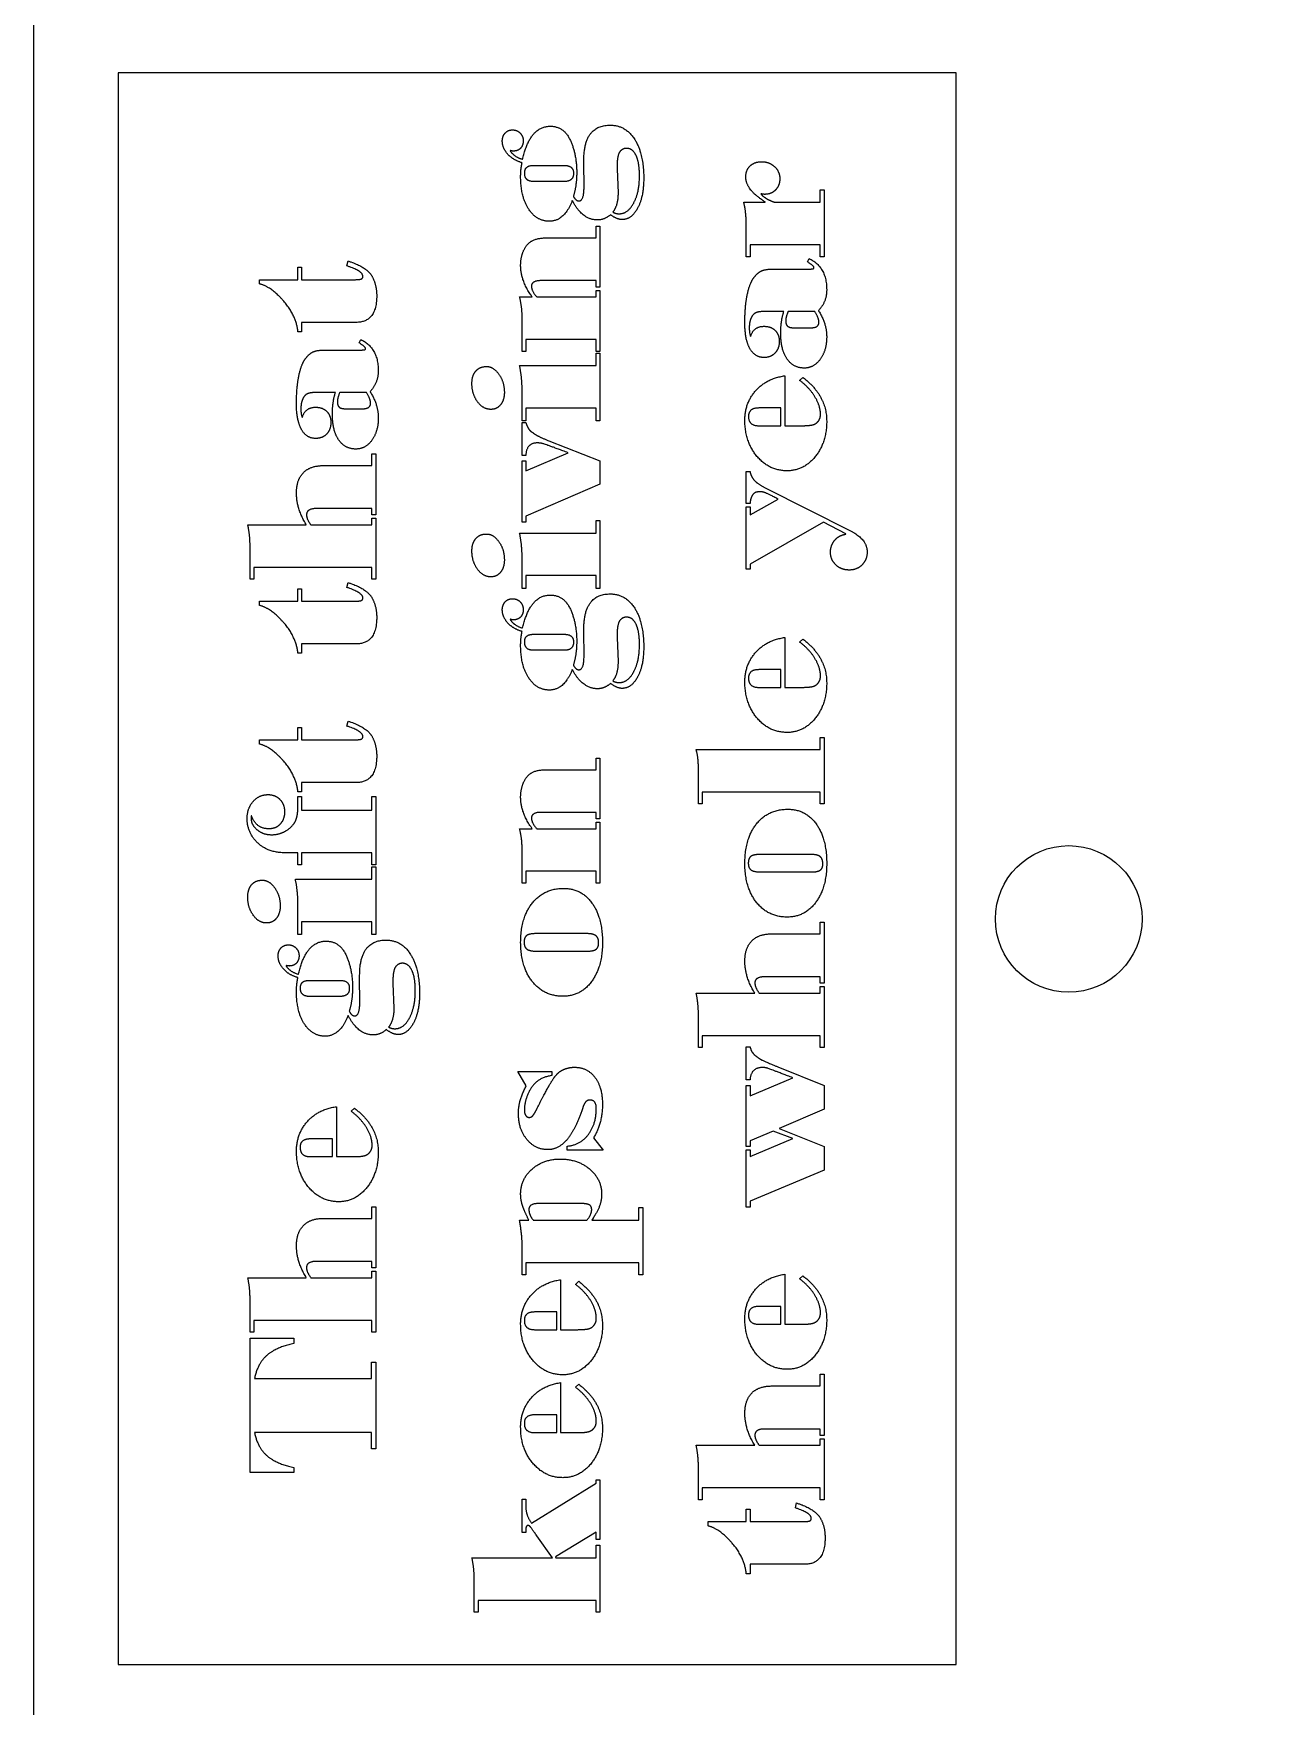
# Model space of a CAD drawing. Header units: millimetres. Extents: x 10 to 778, y 22 to 238.
# Drawn here: x 374.98 to 404.75, y 111 to 150.94 of the extents above; entities that cross this region are included whole.
import ezdxf

# ---------------------------------------------------------------- set-up
doc = ezdxf.new("R2010")
doc.units = ezdxf.units.MM
doc.layers.get('0').update_dxf_attribs({"linetype": 'CONTINUOUS'})

msp = doc.modelspace()

# ---------------------------------------------------------------- linework, layer by layer
for p, q in [((386.366, 148.145), (386.357, 148.136)), ((387.652, 147.779), (386.905, 147.779)), ((388.115, 147.691), (388.115, 147.911)), ((386.905, 147.412), (387.652, 147.412)), ((388.12, 147.425), (388.115, 147.691)), ((388.12, 147.255), (388.12, 147.425)), ((388.907, 147.709), (388.932, 147.128)), ((392.352, 147.111), (392.343, 147.102)), ((393.76, 146.909), (393.76, 147.207)), ((393.76, 147.207), (393.851, 147.207)), ((393.851, 147.207), (393.851, 145.607)), ((391.932, 146.909), (392.44, 146.909)), ((392.44, 146.909), (392.44, 146.918)), ((392.688, 146.909), (393.76, 146.909)), ((388.408, 146.056), (388.408, 146.336)), ((388.408, 146.336), (388.5, 146.336)), ((388.5, 146.336), (388.5, 144.881)), ((391.992, 145.607), (391.992, 146.355)), ((387.202, 146.056), (388.408, 146.056)), ((393.76, 145.892), (392.082, 145.892)), ((392.082, 145.892), (392.082, 145.607)), ((393.76, 145.607), (393.76, 145.892)), ((382.462, 145.388), (382.489, 145.507)), ((392.082, 145.607), (391.992, 145.607)), ((393.453, 145.484), (393.493, 145.565)), ((393.851, 145.607), (393.76, 145.607)), ((380.377, 144.959), (380.377, 145.059)), ((380.377, 145.059), (381.29, 145.059)), ((381.29, 145.059), (381.29, 145.357)), ((381.29, 145.357), (381.379, 145.357)), ((381.379, 145.357), (381.379, 145.059)), ((381.379, 145.059), (382.598, 145.059)), ((388.408, 145.038), (387.097, 145.038)), ((388.408, 144.881), (388.408, 145.038)), ((392.65, 145.314), (393.493, 145.314)), ((386.581, 144.649), (386.883, 144.649)), ((386.992, 144.649), (388.408, 144.649)), ((388.5, 144.881), (388.408, 144.881)), ((388.408, 144.649), (388.408, 144.805)), ((388.408, 144.805), (388.5, 144.805)), ((388.5, 144.805), (388.5, 143.347)), ((386.641, 143.347), (386.641, 144.199)), ((392.889, 144.301), (392.444, 144.301)), ((393.632, 144.301), (392.99, 144.301)), ((381.379, 143.818), (381.29, 143.818)), ((382.681, 144.041), (381.379, 144.041)), ((381.379, 144.041), (381.379, 143.818)), ((393.126, 143.912), (393.54, 143.912)), ((381.947, 143.381), (382.791, 143.381)), ((382.751, 143.551), (382.791, 143.632)), ((388.408, 143.631), (386.73, 143.631)), ((386.73, 143.631), (386.73, 143.347)), ((388.408, 143.347), (388.408, 143.631)), ((386.581, 143.009), (388.408, 143.009)), ((386.73, 143.347), (386.641, 143.347)), ((388.5, 143.347), (388.408, 143.347)), ((388.408, 143.009), (388.408, 143.306)), ((388.408, 143.306), (388.5, 143.306)), ((388.5, 143.306), (388.5, 141.689)), ((392.912, 142.766), (392.912, 141.574)), ((393.265, 142.657), (393.343, 142.728)), ((382.187, 142.368), (381.742, 142.368)), ((382.93, 142.368), (382.287, 142.368)), ((386.641, 141.689), (386.641, 142.445)), ((382.424, 141.979), (382.838, 141.979)), ((388.408, 141.993), (386.73, 141.993)), ((386.73, 141.993), (386.73, 141.689)), ((388.408, 141.689), (388.408, 141.993)), ((392.82, 141.997), (392.29, 141.997)), ((392.82, 141.574), (392.82, 141.997)), ((386.73, 141.689), (386.641, 141.689)), ((386.641, 140.866), (386.641, 141.653)), ((386.641, 141.653), (386.73, 141.653)), ((388.5, 141.689), (388.408, 141.689)), ((392.29, 141.574), (392.82, 141.574)), ((392.912, 141.574), (393.31, 141.574)), ((387.276, 141.215), (388.5, 140.736)), ((381.907, 140.623), (383.057, 140.623)), ((383.057, 140.623), (383.057, 140.903)), ((383.057, 140.903), (383.149, 140.903)), ((383.149, 140.903), (383.149, 139.444)), ((386.73, 140.866), (386.641, 140.866)), ((386.641, 139.275), (386.641, 140.736)), ((386.641, 140.736), (386.73, 140.736)), ((386.73, 140.494), (387.739, 140.928)), ((386.73, 140.736), (386.73, 140.494)), ((388.5, 140.736), (388.5, 140.179)), ((391.992, 139.715), (391.992, 140.484)), ((391.992, 140.484), (392.082, 140.484)), ((388.5, 140.179), (386.73, 139.418)), ((392.082, 139.444), (392.751, 139.824)), ((392.462, 140.086), (394.464, 139.073)), ((383.057, 139.596), (381.733, 139.596)), ((383.057, 139.444), (383.057, 139.596)), ((383.149, 139.444), (383.057, 139.444)), ((386.73, 139.418), (386.73, 139.275)), ((392.082, 139.715), (391.992, 139.715)), ((391.992, 138.147), (391.992, 139.636)), ((391.992, 139.636), (392.082, 139.636)), ((392.082, 139.636), (392.082, 139.444)), ((380.093, 139.207), (381.491, 139.207)), ((381.601, 139.207), (383.057, 139.207)), ((383.057, 139.207), (383.057, 139.364)), ((383.057, 139.364), (383.149, 139.364)), ((383.149, 139.364), (383.149, 137.909)), ((386.581, 139.011), (388.408, 139.011)), ((386.73, 139.275), (386.641, 139.275)), ((388.408, 139.011), (388.408, 139.309)), ((388.408, 139.309), (388.5, 139.309)), ((388.5, 139.309), (388.5, 137.691)), ((393.833, 139.27), (392.082, 138.267)), ((394.368, 138.994), (393.833, 139.27)), ((394.368, 138.985), (394.368, 138.994)), ((380.149, 137.909), (380.149, 138.661)), ((383.057, 138.189), (380.24, 138.189)), ((380.24, 138.189), (380.24, 137.909)), ((383.057, 137.909), (383.057, 138.189)), ((386.641, 137.691), (386.641, 138.447)), ((392.082, 138.267), (392.082, 138.147)), ((380.24, 137.909), (380.149, 137.909)), ((382.462, 137.713), (382.489, 137.831)), ((383.149, 137.909), (383.057, 137.909)), ((388.408, 137.996), (386.73, 137.996)), ((386.73, 137.996), (386.73, 137.691)), ((388.408, 137.691), (388.408, 137.996)), ((392.082, 138.147), (391.992, 138.147)), ((381.29, 137.384), (381.29, 137.681)), ((381.29, 137.681), (381.379, 137.681)), ((381.379, 137.681), (381.379, 137.384)), ((386.73, 137.691), (386.641, 137.691)), ((388.5, 137.691), (388.408, 137.691)), ((380.377, 137.283), (380.377, 137.384)), ((380.377, 137.384), (381.29, 137.384)), ((381.379, 137.384), (382.598, 137.384)), ((386.366, 136.955), (386.357, 136.946)), ((387.652, 136.588), (386.905, 136.588)), ((388.115, 136.501), (388.115, 136.72)), ((382.681, 136.366), (381.379, 136.366)), ((381.379, 136.366), (381.379, 136.142)), ((386.905, 136.221), (387.652, 136.221)), ((388.12, 136.235), (388.115, 136.501)), ((388.12, 136.065), (388.12, 136.235)), ((388.907, 136.519), (388.932, 135.937)), ((392.912, 136.52), (392.912, 135.328)), ((393.265, 136.411), (393.343, 136.482)), ((381.379, 136.142), (381.29, 136.142)), ((392.82, 135.751), (392.29, 135.751)), ((392.82, 135.328), (392.82, 135.751)), ((392.29, 135.328), (392.82, 135.328)), ((392.912, 135.328), (393.31, 135.328)), ((381.29, 134.075), (381.29, 134.372)), ((381.29, 134.372), (381.379, 134.372)), ((381.379, 134.372), (381.379, 134.075)), ((382.462, 134.404), (382.489, 134.522)), ((380.377, 133.974), (380.377, 134.075)), ((380.377, 134.075), (381.29, 134.075)), ((381.379, 134.075), (382.598, 134.075)), ((390.795, 133.845), (393.76, 133.845)), ((393.76, 133.845), (393.76, 134.133)), ((393.76, 134.133), (393.851, 134.133)), ((393.851, 134.133), (393.851, 132.547)), ((388.408, 133.362), (388.408, 133.642)), ((388.408, 133.642), (388.5, 133.642)), ((388.5, 133.642), (388.5, 132.188)), ((382.681, 133.057), (381.379, 133.057)), ((381.379, 133.057), (381.379, 132.833)), ((387.202, 133.362), (388.408, 133.362)), ((390.851, 132.547), (390.851, 133.386)), ((381.379, 132.833), (381.29, 132.833)), ((381.29, 132.466), (381.29, 132.721)), ((381.29, 132.721), (381.379, 132.721)), ((381.379, 132.721), (381.379, 132.397)), ((383.057, 132.397), (383.057, 132.721)), ((383.057, 132.721), (383.149, 132.721)), ((383.149, 132.721), (383.149, 131.091)), ((393.76, 132.827), (390.943, 132.827)), ((390.943, 132.827), (390.943, 132.547)), ((393.76, 132.547), (393.76, 132.827)), ((380.176, 132.261), (380.171, 132.209)), ((380.185, 132.261), (380.176, 132.261)), ((381.379, 132.397), (383.057, 132.397)), ((388.408, 132.345), (387.097, 132.345)), ((388.408, 132.188), (388.408, 132.345)), ((390.943, 132.547), (390.851, 132.547)), ((393.851, 132.547), (393.76, 132.547)), ((386.581, 131.955), (386.883, 131.955)), ((386.992, 131.955), (388.408, 131.955)), ((388.5, 132.188), (388.408, 132.188)), ((388.408, 131.955), (388.408, 132.112)), ((388.408, 132.112), (388.5, 132.112)), ((388.5, 132.112), (388.5, 130.653)), ((386.641, 130.653), (386.641, 131.506)), ((381.29, 131.379), (380.999, 131.379)), ((381.29, 131.091), (381.29, 131.379)), ((381.379, 131.091), (381.29, 131.091)), ((383.057, 131.379), (381.379, 131.379)), ((381.379, 131.379), (381.379, 131.091)), ((383.057, 131.091), (383.057, 131.379)), ((383.149, 131.091), (383.057, 131.091)), ((383.057, 130.748), (383.057, 131.046)), ((383.057, 131.046), (383.149, 131.046)), ((383.149, 131.046), (383.149, 129.428)), ((393.536, 131.339), (392.326, 131.339)), ((381.229, 130.748), (383.057, 130.748)), ((386.73, 130.653), (386.641, 130.653)), ((388.408, 130.937), (386.73, 130.937)), ((386.73, 130.937), (386.73, 130.653)), ((388.408, 130.653), (388.408, 130.937)), ((388.5, 130.653), (388.408, 130.653)), ((392.343, 130.921), (393.536, 130.921)), ((381.29, 129.428), (381.29, 130.185)), ((381.379, 129.428), (381.29, 129.428)), ((383.057, 129.733), (381.379, 129.733)), ((381.379, 129.733), (381.379, 129.428)), ((383.057, 129.428), (383.057, 129.733)), ((383.149, 129.428), (383.057, 129.428)), ((388.185, 129.45), (386.974, 129.45)), ((392.61, 129.446), (393.76, 129.446)), ((393.76, 129.446), (393.76, 129.726)), ((393.76, 129.726), (393.851, 129.726)), ((393.851, 129.726), (393.851, 128.267)), ((386.992, 129.031), (388.185, 129.031)), ((381.015, 128.692), (381.006, 128.683)), ((382.301, 128.326), (381.554, 128.326)), ((382.764, 128.238), (382.764, 128.457)), ((382.768, 127.972), (382.764, 128.238)), ((383.556, 128.256), (383.581, 127.674)), ((393.76, 128.419), (392.435, 128.419)), ((393.76, 128.267), (393.76, 128.419)), ((393.851, 128.267), (393.76, 128.267)), ((381.554, 127.959), (382.301, 127.959)), ((382.768, 127.802), (382.768, 127.972)), ((390.795, 128.03), (392.194, 128.03)), ((392.303, 128.03), (393.76, 128.03)), ((393.76, 128.03), (393.76, 128.187)), ((393.76, 128.187), (393.851, 128.187)), ((393.851, 128.187), (393.851, 126.733)), ((390.851, 126.733), (390.851, 127.484)), ((393.76, 127.012), (390.943, 127.012)), ((390.943, 127.012), (390.943, 126.733)), ((393.76, 126.733), (393.76, 127.012)), ((390.943, 126.733), (390.851, 126.733)), ((391.992, 125.961), (391.992, 126.744)), ((391.992, 126.744), (392.082, 126.744)), ((393.851, 126.733), (393.76, 126.733)), ((392.748, 126.27), (393.851, 125.822)), ((386.742, 125.814), (386.538, 126.159)), ((386.538, 126.159), (387.355, 126.159)), ((387.355, 126.159), (387.355, 126.063)), ((392.082, 125.961), (391.992, 125.961)), ((391.992, 124.37), (391.992, 125.822)), ((391.992, 125.822), (392.082, 125.822)), ((392.082, 125.576), (393.1, 126.01)), ((392.082, 125.822), (392.082, 125.576)), ((393.851, 125.822), (393.851, 125.256)), ((382.209, 125.319), (382.209, 124.126)), ((382.563, 125.209), (382.641, 125.281)), ((393.851, 125.256), (392.78, 124.802)), ((392.636, 124.733), (392.082, 124.504)), ((393.1, 124.563), (392.636, 124.733)), ((392.78, 124.802), (393.851, 124.37)), ((382.117, 124.549), (381.587, 124.549)), ((382.117, 124.126), (382.117, 124.549)), ((387.717, 124.28), (387.717, 124.376)), ((388.574, 124.28), (387.717, 124.28)), ((388.343, 124.573), (388.574, 124.28)), ((392.082, 124.37), (391.992, 124.37)), ((391.992, 122.923), (391.992, 124.287)), ((391.992, 124.287), (392.082, 124.287)), ((392.082, 124.133), (393.1, 124.563)), ((392.082, 124.504), (392.082, 124.37)), ((392.082, 124.287), (392.082, 124.133)), ((393.851, 124.37), (393.851, 123.806)), ((381.587, 124.126), (382.117, 124.126)), ((382.209, 124.126), (382.607, 124.126)), ((393.851, 123.806), (392.082, 123.062)), ((392.082, 123.062), (392.082, 122.923)), ((381.907, 122.652), (383.057, 122.652)), ((383.057, 122.652), (383.057, 122.932)), ((383.057, 122.932), (383.149, 122.932)), ((383.149, 122.932), (383.149, 121.473)), ((386.581, 122.609), (386.804, 122.609)), ((386.909, 122.609), (388.189, 122.609)), ((388.046, 123.007), (387.039, 123.007)), ((388.334, 122.658), (388.303, 122.609)), ((388.303, 122.609), (389.431, 122.609)), ((389.431, 122.609), (389.431, 122.911)), ((389.431, 122.911), (389.522, 122.911)), ((389.522, 122.911), (389.522, 121.306)), ((392.082, 122.923), (391.992, 122.923)), ((386.641, 121.306), (386.641, 122.045)), ((383.057, 121.625), (381.733, 121.625)), ((383.057, 121.473), (383.057, 121.625)), ((383.149, 121.473), (383.057, 121.473)), ((389.431, 121.591), (386.73, 121.591)), ((386.73, 121.591), (386.73, 121.306)), ((389.431, 121.306), (389.431, 121.591)), ((380.093, 121.236), (381.491, 121.236)), ((381.601, 121.236), (383.057, 121.236)), ((383.057, 121.236), (383.057, 121.393)), ((383.057, 121.393), (383.149, 121.393)), ((383.149, 121.393), (383.149, 119.938)), ((386.73, 121.306), (386.641, 121.306)), ((387.56, 121.188), (387.56, 119.996)), ((387.914, 121.078), (387.992, 121.15)), ((389.522, 121.306), (389.431, 121.306)), ((392.912, 121.319), (392.912, 120.126)), ((393.265, 121.209), (393.343, 121.281)), ((380.149, 119.938), (380.149, 120.69)), ((383.057, 120.218), (380.24, 120.218)), ((380.24, 120.218), (380.24, 119.938)), ((383.057, 119.938), (383.057, 120.218)), ((387.469, 120.418), (386.938, 120.418)), ((387.469, 119.996), (387.469, 120.418)), ((392.82, 120.549), (392.29, 120.549)), ((392.82, 120.126), (392.82, 120.549)), ((380.24, 119.938), (380.149, 119.938)), ((383.149, 119.938), (383.057, 119.938)), ((386.938, 119.996), (387.469, 119.996)), ((387.56, 119.996), (387.959, 119.996)), ((392.29, 120.126), (392.82, 120.126)), ((392.912, 120.126), (393.31, 120.126)), ((380.149, 116.585), (380.149, 119.791)), ((380.149, 119.791), (381.194, 119.791)), ((381.194, 119.791), (381.194, 119.668)), ((383.044, 118.829), (383.044, 119.218)), ((383.044, 119.218), (383.149, 119.218)), ((383.149, 119.218), (383.149, 117.153)), ((380.254, 118.829), (383.044, 118.829)), ((387.56, 118.732), (387.56, 117.539)), ((387.914, 118.622), (387.992, 118.694)), ((392.61, 118.652), (393.76, 118.652)), ((393.76, 118.652), (393.76, 118.932)), ((393.76, 118.932), (393.851, 118.932)), ((393.851, 118.932), (393.851, 117.473)), ((387.469, 117.962), (386.938, 117.962)), ((387.469, 117.539), (387.469, 117.962)), ((383.044, 117.543), (380.254, 117.543)), ((383.044, 117.153), (383.044, 117.543)), ((386.938, 117.539), (387.469, 117.539)), ((387.56, 117.539), (387.959, 117.539)), ((393.76, 117.625), (392.435, 117.625)), ((393.76, 117.473), (393.76, 117.625)), ((393.851, 117.473), (393.76, 117.473)), ((383.149, 117.153), (383.044, 117.153)), ((390.795, 117.236), (392.194, 117.236)), ((392.303, 117.236), (393.76, 117.236)), ((393.76, 117.236), (393.76, 117.393)), ((393.76, 117.393), (393.851, 117.393)), ((393.851, 117.393), (393.851, 115.938)), ((381.194, 116.704), (381.194, 116.585)), ((390.851, 115.938), (390.851, 116.69)), ((381.194, 116.585), (380.149, 116.585)), ((386.865, 115.378), (388.408, 116.331)), ((388.408, 116.331), (388.408, 116.412)), ((388.408, 116.412), (388.5, 116.412)), ((388.5, 116.412), (388.5, 114.989)), ((393.76, 116.218), (390.943, 116.218)), ((390.943, 116.218), (390.943, 115.938)), ((393.76, 115.938), (393.76, 116.218)), ((386.641, 115.152), (386.641, 115.951)), ((386.641, 115.951), (386.73, 115.951)), ((386.73, 115.951), (386.73, 115.772)), ((390.943, 115.938), (390.851, 115.938)), ((393.164, 115.742), (393.191, 115.86)), ((393.851, 115.938), (393.76, 115.938)), ((391.992, 115.413), (391.992, 115.71)), ((391.992, 115.71), (392.082, 115.71)), ((392.082, 115.71), (392.082, 115.413)), ((386.73, 115.152), (386.641, 115.152)), ((386.73, 115.208), (386.73, 115.152)), ((387.368, 114.548), (386.994, 115.076)), ((388.408, 115.161), (387.437, 114.57)), ((388.408, 114.989), (388.408, 115.161)), ((391.079, 115.312), (391.079, 115.413)), ((391.079, 115.413), (391.992, 115.413)), ((392.082, 115.413), (393.301, 115.413)), ((388.5, 114.989), (388.408, 114.989)), ((388.408, 114.548), (388.408, 114.85)), ((388.408, 114.85), (388.5, 114.85)), ((388.5, 114.85), (388.5, 113.251)), ((385.444, 114.548), (387.368, 114.548)), ((387.437, 114.57), (387.446, 114.548)), ((387.446, 114.548), (388.408, 114.548)), ((393.384, 114.395), (392.082, 114.395)), ((392.082, 114.395), (392.082, 114.171)), ((385.5, 113.251), (385.5, 114.036)), ((392.082, 114.171), (391.992, 114.171)), ((388.408, 113.53), (385.592, 113.53)), ((385.592, 113.53), (385.592, 113.251)), ((388.408, 113.251), (388.408, 113.53)), ((385.592, 113.251), (385.5, 113.251)), ((388.5, 113.251), (388.408, 113.251))]:
    msp.add_line(p, q)
msp.add_lwpolyline([(494.316, 27.8), (494.316, 231.8), (494.316, 237.8), (494.316, 237.818), (494.288, 237.871), (494.231, 237.9), (494.217, 237.9), (491.215, 237.9), (378.079, 237.9), (375.077, 237.9), (375.059, 237.9), (375.01, 237.871), (374.978, 237.818), (374.978, 237.8), (374.978, 231.8), (374.978, 27.8)])
msp.add_lwpolyline([(397, 112), (397, 150), (377, 150), (377, 112)], close=True)
msp.add_circle((399.691, 129.8), 1.75)
for points in [[(386.237, 148.56), (386.305, 148.635), (386.415, 148.635)], [(386.415, 148.635), (386.522, 148.635), (386.595, 148.56)], [(386.654, 147.933), (386.831, 148.723), (387.314, 148.723)], [(387.314, 148.723), (387.641, 148.723), (387.793, 148.385)], [(388.115, 147.911), (388.115, 148.749), (388.744, 148.749)], [(388.744, 148.749), (389.113, 148.749), (389.329, 148.408)], [(386.169, 148.369), (386.169, 148.485), (386.237, 148.56)], [(386.296, 148.06), (386.169, 148.206), (386.169, 148.369)], [(386.604, 148.197), (386.54, 148.13), (386.437, 148.13)], [(386.595, 148.56), (386.668, 148.485), (386.668, 148.374)], [(386.668, 148.374), (386.668, 148.264), (386.604, 148.197)], [(387.793, 148.385), (387.945, 148.047), (387.945, 147.622)], [(389.138, 148.195), (389.039, 148.195), (388.973, 148.113)], [(389.362, 148.025), (389.281, 148.195), (389.138, 148.195)], [(389.329, 148.408), (389.545, 148.067), (389.545, 147.481)], [(386.641, 147.852), (386.424, 147.915), (386.296, 148.06)], [(386.357, 148.136), (386.451, 147.991), (386.654, 147.933)], [(386.437, 148.13), (386.388, 148.13), (386.366, 148.145)], [(386.607, 147.521), (386.607, 147.696), (386.641, 147.852)], [(386.905, 147.779), (386.695, 147.779), (386.695, 147.609)], [(387.876, 147.6), (387.876, 147.779), (387.652, 147.779)], [(388.973, 148.113), (388.907, 148.031), (388.907, 147.709)], [(389.444, 147.548), (389.444, 147.855), (389.362, 148.025)], [(391.981, 147.509), (391.981, 147.677), (392.084, 147.776)], [(392.084, 147.776), (392.187, 147.876), (392.361, 147.876)], [(392.361, 147.876), (392.545, 147.876), (392.669, 147.758)], [(386.799, 146.744), (386.607, 147.034), (386.607, 147.521)], [(386.695, 147.609), (386.695, 147.412), (386.905, 147.412)], [(387.652, 147.412), (387.876, 147.412), (387.876, 147.6)], [(387.945, 147.622), (387.945, 147.311), (387.867, 147.049)], [(389.305, 146.889), (389.444, 147.145), (389.444, 147.548)], [(389.545, 147.481), (389.545, 147.04), (389.399, 146.767)], [(392.44, 146.918), (391.981, 147.207), (391.981, 147.509)], [(392.669, 147.758), (392.793, 147.641), (392.793, 147.469)], [(392.793, 147.469), (392.793, 147.308), (392.691, 147.202)], [(387.867, 147.049), (387.923, 146.94), (387.997, 146.94)], [(387.997, 146.94), (388.12, 146.94), (388.12, 147.255)], [(388.932, 147.128), (388.932, 146.826), (388.806, 146.673)], [(392.343, 147.102), (392.419, 147.021), (392.531, 146.965)], [(392.435, 147.097), (392.381, 147.097), (392.352, 147.111)], [(392.691, 147.202), (392.589, 147.097), (392.435, 147.097)], [(387.29, 146.454), (386.99, 146.454), (386.799, 146.744)], [(387.84, 146.949), (387.648, 146.454), (387.29, 146.454)], [(388.44, 146.485), (388.079, 146.485), (387.84, 146.949)], [(388.753, 146.611), (388.607, 146.485), (388.44, 146.485)], [(389.028, 146.494), (388.909, 146.494), (388.753, 146.611)], [(388.806, 146.673), (388.874, 146.633), (388.959, 146.633)], [(388.959, 146.633), (389.167, 146.633), (389.305, 146.889)], [(389.399, 146.767), (389.254, 146.494), (389.028, 146.494)], [(391.992, 146.355), (391.992, 146.69), (391.932, 146.909)], [(392.531, 146.965), (392.643, 146.909), (392.688, 146.909)], [(386.607, 145.405), (386.607, 145.669), (386.739, 145.862)], [(386.739, 145.862), (386.871, 146.056), (387.202, 146.056)], [(382.842, 145.138), (382.842, 145.261), (382.462, 145.388)], [(382.489, 145.507), (382.918, 145.366), (383.045, 145.163)], [(386.883, 144.649), (386.607, 145.025), (386.607, 145.405)], [(393.607, 145.35), (393.607, 145.393), (393.453, 145.484)], [(393.493, 145.565), (393.912, 145.361), (393.912, 144.82)], [(382.598, 145.059), (382.757, 145.059), (382.8, 145.076)], [(382.8, 145.076), (382.842, 145.093), (382.842, 145.138)], [(383.045, 145.163), (383.171, 144.961), (383.171, 144.674)], [(387.097, 145.038), (386.865, 145.038), (386.865, 144.902)], [(392.017, 144.704), (392.075, 144.97), (392.163, 145.095)], [(392.163, 145.095), (392.252, 145.22), (392.349, 145.267)], [(392.349, 145.267), (392.446, 145.314), (392.65, 145.314)], [(393.493, 145.314), (393.563, 145.314), (393.585, 145.32)], [(393.585, 145.32), (393.607, 145.326), (393.607, 145.35)], [(380.952, 144.548), (380.652, 144.892), (380.377, 144.959)], [(383.171, 144.674), (383.171, 144.041), (382.681, 144.041)], [(386.641, 144.199), (386.641, 144.409), (386.581, 144.649)], [(386.865, 144.902), (386.865, 144.792), (386.992, 144.649)], [(391.959, 144.021), (391.959, 144.437), (392.017, 144.704)], [(393.912, 144.82), (393.912, 144.525), (393.715, 144.323)], [(381.29, 143.818), (381.252, 144.205), (380.952, 144.548)], [(392.197, 144.256), (392.131, 144.211), (392.097, 144.12)], [(392.444, 144.301), (392.263, 144.301), (392.197, 144.256)], [(392.815, 143.78), (392.815, 144.077), (392.889, 144.301)], [(392.99, 144.301), (392.934, 144.158), (392.934, 144.077)], [(393.728, 144.048), (393.728, 144.129), (393.632, 144.301)], [(393.715, 144.323), (393.912, 144.01), (393.912, 143.697)], [(392.078, 143.416), (391.959, 143.63), (391.959, 144.021)], [(392.097, 144.12), (392.064, 144.028), (392.064, 143.916)], [(392.064, 143.916), (392.064, 143.775), (392.097, 143.706)], [(392.097, 143.706), (392.169, 143.947), (392.417, 143.947)], [(392.417, 143.947), (392.583, 143.947), (392.681, 143.849)], [(392.681, 143.849), (392.78, 143.751), (392.78, 143.587)], [(392.964, 143.171), (392.815, 143.393), (392.815, 143.78)], [(392.934, 144.077), (392.934, 143.988), (392.979, 143.95)], [(392.979, 143.95), (393.023, 143.912), (393.126, 143.912)], [(393.54, 143.912), (393.728, 143.912), (393.728, 144.048)], [(381.647, 143.334), (381.744, 143.381), (381.947, 143.381)], [(382.905, 143.417), (382.905, 143.46), (382.751, 143.551)], [(382.791, 143.632), (383.209, 143.428), (383.209, 142.887)], [(382.791, 143.381), (382.86, 143.381), (382.883, 143.387)], [(382.883, 143.387), (382.905, 143.393), (382.905, 143.417)], [(392.417, 143.202), (392.198, 143.202), (392.078, 143.416)], [(392.78, 143.587), (392.78, 143.415), (392.679, 143.309)], [(393.912, 143.697), (393.912, 143.372), (393.758, 143.161)], [(381.314, 142.771), (381.372, 143.037), (381.461, 143.162)], [(381.461, 143.162), (381.549, 143.287), (381.647, 143.334)], [(385.537, 142.879), (385.63, 142.987), (385.793, 142.987)], [(385.793, 142.987), (385.959, 142.987), (386.088, 142.802)], [(386.641, 142.445), (386.641, 142.732), (386.581, 143.009)], [(392.679, 143.309), (392.578, 143.202), (392.417, 143.202)], [(393.375, 142.95), (393.113, 142.95), (392.964, 143.171)], [(393.758, 143.161), (393.605, 142.95), (393.375, 142.95)], [(381.256, 142.088), (381.256, 142.504), (381.314, 142.771)], [(383.209, 142.887), (383.209, 142.592), (383.012, 142.39)], [(385.444, 142.584), (385.444, 142.772), (385.537, 142.879)], [(385.577, 142.147), (385.444, 142.329), (385.444, 142.584)], [(386.088, 142.802), (386.218, 142.617), (386.218, 142.371)], [(392.215, 142.407), (392.471, 142.701), (392.912, 142.766)], [(393.63, 142.266), (393.496, 142.487), (393.265, 142.657)], [(393.343, 142.728), (393.912, 142.296), (393.912, 141.683)], [(381.395, 142.187), (381.361, 142.095), (381.361, 141.983)], [(381.494, 142.323), (381.428, 142.279), (381.395, 142.187)], [(381.742, 142.368), (381.56, 142.368), (381.494, 142.323)], [(382.113, 141.847), (382.113, 142.144), (382.187, 142.368)], [(382.287, 142.368), (382.232, 142.225), (382.232, 142.144)], [(383.026, 142.115), (383.026, 142.196), (382.93, 142.368)], [(383.012, 142.39), (383.209, 142.077), (383.209, 141.764)], [(386.218, 142.371), (386.218, 142.188), (386.129, 142.076)], [(391.959, 141.708), (391.959, 142.113), (392.215, 142.407)], [(393.764, 141.845), (393.764, 142.046), (393.63, 142.266)], [(381.376, 141.483), (381.256, 141.697), (381.256, 142.088)], [(381.361, 141.983), (381.361, 141.842), (381.395, 141.773)], [(381.395, 141.773), (381.466, 142.015), (381.715, 142.015)], [(381.715, 142.015), (381.88, 142.015), (381.979, 141.916)], [(381.979, 141.916), (382.077, 141.818), (382.077, 141.654)], [(382.262, 141.238), (382.113, 141.46), (382.113, 141.847)], [(382.232, 142.144), (382.232, 142.055), (382.276, 142.017)], [(382.276, 142.017), (382.321, 141.979), (382.424, 141.979)], [(382.838, 141.979), (383.026, 141.979), (383.026, 142.115)], [(385.894, 141.964), (385.71, 141.964), (385.577, 142.147)], [(386.129, 142.076), (386.039, 141.964), (385.894, 141.964)], [(392.29, 141.997), (392.046, 141.997), (392.046, 141.795)], [(392.046, 141.795), (392.046, 141.574), (392.29, 141.574)], [(393.713, 141.683), (393.764, 141.748), (393.764, 141.845)], [(381.715, 141.27), (381.496, 141.27), (381.376, 141.483)], [(382.077, 141.654), (382.077, 141.482), (381.977, 141.376)], [(383.209, 141.764), (383.209, 141.44), (383.056, 141.228)], [(386.73, 141.653), (386.751, 141.584), (386.772, 141.541)], [(386.772, 141.541), (386.793, 141.499), (386.826, 141.464)], [(386.826, 141.464), (386.858, 141.43), (386.958, 141.366)], [(392.248, 140.843), (391.959, 141.189), (391.959, 141.708)], [(393.31, 141.574), (393.5, 141.574), (393.581, 141.596)], [(393.581, 141.596), (393.661, 141.619), (393.713, 141.683)], [(393.912, 141.683), (393.912, 141.176), (393.64, 140.837)], [(381.977, 141.376), (381.876, 141.27), (381.715, 141.27)], [(382.672, 141.017), (382.411, 141.017), (382.262, 141.238)], [(383.056, 141.228), (382.903, 141.017), (382.672, 141.017)], [(387.006, 141.163), (386.744, 141.163), (386.73, 140.866)], [(386.958, 141.366), (387.057, 141.302), (387.276, 141.215)], [(387.116, 141.152), (387.059, 141.163), (387.006, 141.163)], [(387.739, 140.928), (387.173, 141.141), (387.116, 141.152)], [(381.422, 140.454), (381.587, 140.623), (381.907, 140.623)], [(392.968, 140.498), (392.538, 140.498), (392.248, 140.843)], [(393.64, 140.837), (393.368, 140.498), (392.968, 140.498)], [(381.256, 139.972), (381.256, 140.285), (381.422, 140.454)], [(392.082, 140.484), (392.104, 140.355), (392.185, 140.27)], [(392.185, 140.27), (392.265, 140.185), (392.462, 140.086)], [(381.491, 139.207), (381.256, 139.589), (381.256, 139.972)], [(392.15, 139.931), (392.097, 139.862), (392.082, 139.715)], [(392.321, 139.999), (392.202, 139.999), (392.15, 139.931)], [(392.426, 139.98), (392.364, 139.999), (392.321, 139.999)], [(392.751, 139.824), (392.489, 139.961), (392.426, 139.98)], [(381.733, 139.596), (381.496, 139.596), (381.496, 139.449)], [(381.496, 139.449), (381.496, 139.341), (381.601, 139.207)], [(380.149, 138.661), (380.149, 138.972), (380.093, 139.207)], [(385.537, 138.881), (385.63, 138.989), (385.793, 138.989)], [(385.793, 138.989), (385.959, 138.989), (386.088, 138.804)], [(386.641, 138.447), (386.641, 138.734), (386.581, 139.011)], [(394.101, 138.839), (394.198, 138.956), (394.368, 138.985)], [(394.464, 139.073), (394.878, 138.862), (394.878, 138.565)], [(385.444, 138.586), (385.444, 138.774), (385.537, 138.881)], [(385.577, 138.149), (385.444, 138.331), (385.444, 138.586)], [(386.088, 138.804), (386.218, 138.62), (386.218, 138.374)], [(394.003, 138.556), (394.003, 138.721), (394.101, 138.839)], [(386.218, 138.374), (386.218, 138.19), (386.129, 138.078)], [(394.131, 138.251), (394.003, 138.372), (394.003, 138.556)], [(394.451, 138.129), (394.258, 138.129), (394.131, 138.251)], [(394.757, 138.252), (394.636, 138.129), (394.451, 138.129)], [(394.878, 138.565), (394.878, 138.375), (394.757, 138.252)], [(382.489, 137.831), (382.918, 137.69), (383.045, 137.488)], [(385.894, 137.966), (385.71, 137.966), (385.577, 138.149)], [(386.129, 138.078), (386.039, 137.966), (385.894, 137.966)], [(382.842, 137.462), (382.842, 137.585), (382.462, 137.713)], [(382.598, 137.384), (382.757, 137.384), (382.8, 137.4)], [(382.8, 137.4), (382.842, 137.417), (382.842, 137.462)], [(383.045, 137.488), (383.171, 137.285), (383.171, 136.999)], [(386.237, 137.37), (386.305, 137.445), (386.415, 137.445)], [(386.415, 137.445), (386.522, 137.445), (386.595, 137.37)], [(386.654, 136.743), (386.831, 137.532), (387.314, 137.532)], [(387.314, 137.532), (387.641, 137.532), (387.793, 137.195)], [(388.115, 136.72), (388.115, 137.559), (388.744, 137.559)], [(388.744, 137.559), (389.113, 137.559), (389.329, 137.218)], [(380.952, 136.872), (380.652, 137.216), (380.377, 137.283)], [(383.171, 136.999), (383.171, 136.366), (382.681, 136.366)], [(386.169, 137.179), (386.169, 137.295), (386.237, 137.37)], [(386.296, 136.87), (386.169, 137.016), (386.169, 137.179)], [(386.604, 137.007), (386.54, 136.94), (386.437, 136.94)], [(386.595, 137.37), (386.668, 137.295), (386.668, 137.183)], [(386.668, 137.183), (386.668, 137.074), (386.604, 137.007)], [(387.793, 137.195), (387.945, 136.857), (387.945, 136.432)], [(389.138, 137.004), (389.039, 137.004), (388.973, 136.923)], [(389.362, 136.834), (389.281, 137.004), (389.138, 137.004)], [(389.329, 137.218), (389.545, 136.877), (389.545, 136.291)], [(381.29, 136.142), (381.252, 136.529), (380.952, 136.872)], [(386.641, 136.662), (386.424, 136.725), (386.296, 136.87)], [(386.357, 136.946), (386.451, 136.801), (386.654, 136.743)], [(386.437, 136.94), (386.388, 136.94), (386.366, 136.955)], [(386.607, 136.331), (386.607, 136.506), (386.641, 136.662)], [(386.905, 136.588), (386.695, 136.588), (386.695, 136.418)], [(387.876, 136.409), (387.876, 136.588), (387.652, 136.588)], [(388.973, 136.923), (388.907, 136.841), (388.907, 136.519)], [(389.444, 136.358), (389.444, 136.664), (389.362, 136.834)], [(386.799, 135.554), (386.607, 135.843), (386.607, 136.331)], [(386.695, 136.418), (386.695, 136.221), (386.905, 136.221)], [(387.652, 136.221), (387.876, 136.221), (387.876, 136.409)], [(387.945, 136.432), (387.945, 136.121), (387.867, 135.859)], [(389.305, 135.699), (389.444, 135.955), (389.444, 136.358)], [(389.545, 136.291), (389.545, 135.85), (389.399, 135.577)], [(392.215, 136.161), (392.471, 136.455), (392.912, 136.52)], [(393.63, 136.02), (393.496, 136.24), (393.265, 136.411)], [(393.343, 136.482), (393.912, 136.05), (393.912, 135.437)], [(387.867, 135.859), (387.923, 135.749), (387.997, 135.749)], [(387.997, 135.749), (388.12, 135.749), (388.12, 136.065)], [(388.932, 135.937), (388.932, 135.635), (388.806, 135.483)], [(391.959, 135.462), (391.959, 135.867), (392.215, 136.161)], [(393.764, 135.598), (393.764, 135.8), (393.63, 136.02)], [(387.29, 135.264), (386.99, 135.264), (386.799, 135.554)], [(387.84, 135.758), (387.648, 135.264), (387.29, 135.264)], [(388.44, 135.295), (388.079, 135.295), (387.84, 135.758)], [(388.753, 135.421), (388.607, 135.295), (388.44, 135.295)], [(389.028, 135.304), (388.909, 135.304), (388.753, 135.421)], [(388.806, 135.483), (388.874, 135.443), (388.959, 135.443)], [(388.959, 135.443), (389.167, 135.443), (389.305, 135.699)], [(389.399, 135.577), (389.254, 135.304), (389.028, 135.304)], [(392.248, 134.597), (391.959, 134.943), (391.959, 135.462)], [(392.29, 135.751), (392.046, 135.751), (392.046, 135.549)], [(392.046, 135.549), (392.046, 135.328), (392.29, 135.328)], [(393.581, 135.35), (393.661, 135.372), (393.713, 135.437)], [(393.912, 135.437), (393.912, 134.93), (393.64, 134.591)], [(393.713, 135.437), (393.764, 135.502), (393.764, 135.598)], [(393.31, 135.328), (393.5, 135.328), (393.581, 135.35)], [(392.968, 134.252), (392.538, 134.252), (392.248, 134.597)], [(393.64, 134.591), (393.368, 134.252), (392.968, 134.252)], [(382.842, 134.153), (382.842, 134.276), (382.462, 134.404)], [(382.489, 134.522), (382.918, 134.381), (383.045, 134.179)], [(380.952, 133.564), (380.652, 133.907), (380.377, 133.974)], [(382.598, 134.075), (382.757, 134.075), (382.8, 134.092)], [(382.8, 134.092), (382.842, 134.109), (382.842, 134.153)], [(383.045, 134.179), (383.171, 133.977), (383.171, 133.69)], [(390.851, 133.386), (390.851, 133.668), (390.795, 133.845)], [(381.29, 132.833), (381.252, 133.22), (380.952, 133.564)], [(383.171, 133.69), (383.171, 133.057), (382.681, 133.057)], [(386.607, 132.711), (386.607, 132.975), (386.739, 133.169)], [(386.739, 133.169), (386.871, 133.362), (387.202, 133.362)], [(380.079, 132.196), (380.079, 132.442), (380.221, 132.605)], [(380.221, 132.605), (380.364, 132.768), (380.578, 132.768)], [(380.578, 132.768), (380.751, 132.768), (380.861, 132.653)], [(380.861, 132.653), (380.972, 132.538), (380.972, 132.361)], [(386.883, 131.955), (386.607, 132.331), (386.607, 132.711)], [(380.327, 131.619), (380.079, 131.858), (380.079, 132.196)], [(380.171, 132.209), (380.171, 132.05), (380.314, 131.931)], [(380.601, 131.952), (380.292, 131.952), (380.185, 132.261)], [(380.972, 132.361), (380.972, 132.18), (380.869, 132.066)], [(381.235, 132.145), (381.29, 132.272), (381.29, 132.466)], [(387.097, 132.345), (386.865, 132.345), (386.865, 132.208)], [(386.865, 132.208), (386.865, 132.098), (386.992, 131.955)], [(392.238, 132.072), (392.518, 132.419), (392.985, 132.419)], [(392.985, 132.419), (393.408, 132.419), (393.66, 132.069)], [(380.314, 131.931), (380.458, 131.811), (380.661, 131.811)], [(380.869, 132.066), (380.766, 131.952), (380.601, 131.952)], [(380.661, 131.811), (380.862, 131.811), (381.021, 131.915)], [(381.021, 131.915), (381.18, 132.019), (381.235, 132.145)], [(386.641, 131.506), (386.641, 131.716), (386.581, 131.955)], [(391.959, 131.131), (391.959, 131.724), (392.238, 132.072)], [(393.66, 132.069), (393.912, 131.719), (393.912, 131.126)], [(380.999, 131.379), (380.574, 131.379), (380.327, 131.619)], [(392.236, 130.196), (391.959, 130.547), (391.959, 131.131)], [(392.103, 131.294), (392.041, 131.249), (392.041, 131.131)], [(392.041, 131.131), (392.041, 131.015), (392.11, 130.968)], [(392.326, 131.339), (392.164, 131.339), (392.103, 131.294)], [(393.755, 131.289), (393.69, 131.339), (393.536, 131.339)], [(393.912, 131.126), (393.912, 130.547), (393.651, 130.196)], [(393.82, 131.113), (393.82, 131.238), (393.755, 131.289)], [(393.756, 130.964), (393.82, 131.008), (393.82, 131.113)], [(380.093, 130.323), (380.093, 130.511), (380.186, 130.619)], [(380.186, 130.619), (380.279, 130.726), (380.442, 130.726)], [(380.442, 130.726), (380.607, 130.726), (380.737, 130.541)], [(381.29, 130.185), (381.29, 130.471), (381.229, 130.748)], [(392.11, 130.968), (392.178, 130.921), (392.343, 130.921)], [(393.536, 130.921), (393.692, 130.921), (393.756, 130.964)], [(380.226, 129.886), (380.093, 130.068), (380.093, 130.323)], [(380.737, 130.541), (380.867, 130.357), (380.867, 130.111)], [(386.887, 130.182), (387.167, 130.53), (387.634, 130.53)], [(387.634, 130.53), (388.057, 130.53), (388.309, 130.18)], [(392.968, 129.845), (392.513, 129.845), (392.236, 130.196)], [(393.651, 130.196), (393.39, 129.845), (392.968, 129.845)], [(380.543, 129.704), (380.359, 129.704), (380.226, 129.886)], [(380.777, 129.815), (380.688, 129.704), (380.543, 129.704)], [(380.867, 130.111), (380.867, 129.927), (380.777, 129.815)], [(386.607, 129.242), (386.607, 129.834), (386.887, 130.182)], [(388.309, 130.18), (388.56, 129.83), (388.56, 129.237)], [(386.752, 129.405), (386.69, 129.36), (386.69, 129.242)], [(386.974, 129.45), (386.813, 129.45), (386.752, 129.405)], [(388.404, 129.399), (388.339, 129.45), (388.185, 129.45)], [(388.469, 129.224), (388.469, 129.349), (388.404, 129.399)], [(392.124, 129.277), (392.29, 129.446), (392.61, 129.446)], [(380.818, 128.916), (380.818, 129.032), (380.886, 129.107)], [(380.886, 129.107), (380.954, 129.182), (381.064, 129.182)], [(381.064, 129.182), (381.171, 129.182), (381.244, 129.107)], [(381.244, 129.107), (381.317, 129.032), (381.317, 128.921)], [(381.303, 128.48), (381.48, 129.27), (381.963, 129.27)], [(381.963, 129.27), (382.29, 129.27), (382.442, 128.932)], [(382.764, 128.457), (382.764, 129.296), (383.393, 129.296)], [(383.393, 129.296), (383.762, 129.296), (383.978, 128.955)], [(386.885, 128.306), (386.607, 128.658), (386.607, 129.242)], [(386.69, 129.242), (386.69, 129.125), (386.758, 129.078)], [(386.758, 129.078), (386.827, 129.031), (386.992, 129.031)], [(388.185, 129.031), (388.341, 129.031), (388.405, 129.075)], [(388.56, 129.237), (388.56, 128.658), (388.3, 128.306)], [(388.405, 129.075), (388.469, 129.119), (388.469, 129.224)], [(391.959, 128.795), (391.959, 129.109), (392.124, 129.277)], [(380.945, 128.607), (380.818, 128.753), (380.818, 128.916)], [(381.29, 128.399), (381.073, 128.462), (380.945, 128.607)], [(381.006, 128.683), (381.1, 128.538), (381.303, 128.48)], [(381.086, 128.677), (381.037, 128.677), (381.015, 128.692)], [(381.253, 128.744), (381.189, 128.677), (381.086, 128.677)], [(381.317, 128.921), (381.317, 128.811), (381.253, 128.744)], [(382.442, 128.932), (382.594, 128.594), (382.594, 128.169)], [(383.622, 128.66), (383.556, 128.578), (383.556, 128.256)], [(383.786, 128.742), (383.688, 128.742), (383.622, 128.66)], [(384.011, 128.572), (383.93, 128.742), (383.786, 128.742)], [(383.978, 128.955), (384.194, 128.614), (384.194, 128.028)], [(392.194, 128.03), (391.959, 128.413), (391.959, 128.795)], [(381.256, 128.068), (381.256, 128.243), (381.29, 128.399)], [(381.554, 128.326), (381.343, 128.326), (381.343, 128.155)], [(382.525, 128.147), (382.525, 128.326), (382.301, 128.326)], [(384.093, 128.095), (384.093, 128.402), (384.011, 128.572)], [(387.616, 127.955), (387.162, 127.955), (386.885, 128.306)], [(388.3, 128.306), (388.039, 127.955), (387.616, 127.955)], [(392.435, 128.419), (392.198, 128.419), (392.198, 128.272)], [(392.198, 128.272), (392.198, 128.164), (392.303, 128.03)], [(381.447, 127.291), (381.256, 127.581), (381.256, 128.068)], [(381.343, 128.155), (381.343, 127.959), (381.554, 127.959)], [(382.301, 127.959), (382.525, 127.959), (382.525, 128.147)], [(382.594, 128.169), (382.594, 127.858), (382.516, 127.596)], [(382.645, 127.487), (382.768, 127.487), (382.768, 127.802)], [(383.954, 127.436), (384.093, 127.692), (384.093, 128.095)], [(384.194, 128.028), (384.194, 127.587), (384.048, 127.314)], [(390.851, 127.484), (390.851, 127.795), (390.795, 128.03)], [(382.489, 127.496), (382.296, 127.001), (381.938, 127.001)], [(383.088, 127.032), (382.728, 127.032), (382.489, 127.496)], [(382.516, 127.596), (382.572, 127.487), (382.645, 127.487)], [(383.581, 127.674), (383.581, 127.372), (383.455, 127.22)], [(383.607, 127.18), (383.815, 127.18), (383.954, 127.436)], [(381.938, 127.001), (381.639, 127.001), (381.447, 127.291)], [(383.402, 127.158), (383.256, 127.032), (383.088, 127.032)], [(383.677, 127.041), (383.558, 127.041), (383.402, 127.158)], [(383.455, 127.22), (383.522, 127.18), (383.607, 127.18)], [(384.048, 127.314), (383.903, 127.041), (383.677, 127.041)], [(392.082, 126.744), (392.122, 126.61), (392.194, 126.551)], [(387.463, 126.083), (387.538, 126.168), (387.652, 126.214)], [(387.652, 126.214), (387.766, 126.26), (387.896, 126.26)], [(387.896, 126.26), (388.198, 126.26), (388.379, 126.02)], [(392.381, 126.254), (392.104, 126.254), (392.082, 125.961)], [(392.194, 126.551), (392.265, 126.493), (392.341, 126.447)], [(392.341, 126.447), (392.417, 126.402), (392.748, 126.27)], [(392.496, 126.237), (392.444, 126.254), (392.381, 126.254)], [(393.1, 126.01), (392.547, 126.22), (392.496, 126.237)], [(386.554, 125.159), (386.554, 125.472), (386.742, 125.814)], [(387.355, 126.063), (387.01, 126.013), (386.852, 125.754)], [(386.992, 125.262), (387.207, 125.685), (387.298, 125.841)], [(387.298, 125.841), (387.388, 125.998), (387.463, 126.083)], [(388.379, 126.02), (388.56, 125.781), (388.56, 125.376)], [(386.852, 125.754), (386.695, 125.494), (386.695, 125.233)], [(388.161, 125.435), (388.122, 125.394), (388.088, 125.289)], [(388.263, 125.477), (388.2, 125.477), (388.161, 125.435)], [(388.413, 125.275), (388.413, 125.477), (388.263, 125.477)], [(381.512, 124.96), (381.768, 125.254), (382.209, 125.319)], [(382.927, 124.819), (382.793, 125.039), (382.563, 125.209)], [(382.641, 125.281), (383.209, 124.849), (383.209, 124.236)], [(386.754, 124.538), (386.554, 124.783), (386.554, 125.159)], [(386.695, 125.233), (386.695, 125.157), (386.727, 125.11)], [(386.727, 125.11), (386.76, 125.063), (386.809, 125.063)], [(386.809, 125.063), (386.865, 125.063), (386.904, 125.112)], [(386.904, 125.112), (386.943, 125.161), (386.992, 125.262)], [(388.088, 125.289), (387.898, 124.736), (387.698, 124.515)], [(388.224, 124.657), (388.413, 124.908), (388.413, 125.275)], [(388.56, 125.376), (388.56, 124.911), (388.343, 124.573)], [(381.256, 124.261), (381.256, 124.666), (381.512, 124.96)], [(383.062, 124.397), (383.062, 124.598), (382.927, 124.819)], [(387.717, 124.376), (388.035, 124.405), (388.224, 124.657)], [(381.546, 123.396), (381.256, 123.742), (381.256, 124.261)], [(381.587, 124.549), (381.343, 124.549), (381.343, 124.348)], [(381.343, 124.348), (381.343, 124.126), (381.587, 124.126)], [(382.878, 124.149), (382.959, 124.171), (383.01, 124.236)], [(383.209, 124.236), (383.209, 123.728), (382.937, 123.389)], [(383.01, 124.236), (383.062, 124.301), (383.062, 124.397)], [(387.263, 124.293), (386.954, 124.293), (386.754, 124.538)], [(387.698, 124.515), (387.498, 124.293), (387.263, 124.293)], [(382.607, 124.126), (382.798, 124.126), (382.878, 124.149)], [(386.607, 123.235), (386.607, 123.588), (386.878, 123.829)], [(386.878, 123.829), (387.149, 124.069), (387.547, 124.069)], [(387.547, 124.069), (387.972, 124.069), (388.256, 123.828)], [(388.256, 123.828), (388.54, 123.586), (388.54, 123.226)], [(382.265, 123.05), (381.836, 123.05), (381.546, 123.396)], [(382.937, 123.389), (382.666, 123.05), (382.265, 123.05)], [(386.654, 122.95), (386.607, 123.087), (386.607, 123.235)], [(388.54, 123.226), (388.54, 122.978), (388.384, 122.734)], [(381.422, 122.483), (381.587, 122.652), (381.907, 122.652)], [(386.641, 122.045), (386.641, 122.268), (386.581, 122.609)], [(386.804, 122.609), (386.701, 122.812), (386.654, 122.95)], [(387.039, 123.007), (386.804, 123.007), (386.804, 122.866)], [(386.804, 122.866), (386.804, 122.736), (386.909, 122.609)], [(388.246, 122.975), (388.189, 123.007), (388.046, 123.007)], [(388.189, 122.609), (388.303, 122.745), (388.303, 122.861)], [(388.303, 122.861), (388.303, 122.944), (388.246, 122.975)], [(388.384, 122.734), (388.352, 122.687), (388.334, 122.658)], [(381.256, 122.001), (381.256, 122.314), (381.422, 122.483)], [(381.491, 121.236), (381.256, 121.619), (381.256, 122.001)], [(381.733, 121.625), (381.496, 121.625), (381.496, 121.478)], [(381.496, 121.478), (381.496, 121.37), (381.601, 121.236)], [(380.149, 120.69), (380.149, 121.001), (380.093, 121.236)], [(386.864, 120.829), (387.12, 121.123), (387.56, 121.188)], [(388.279, 120.688), (388.144, 120.908), (387.914, 121.078)], [(387.992, 121.15), (388.56, 120.718), (388.56, 120.105)], [(392.215, 120.96), (392.471, 121.254), (392.912, 121.319)], [(393.63, 120.819), (393.496, 121.039), (393.265, 121.209)], [(393.343, 121.281), (393.912, 120.849), (393.912, 120.236)], [(386.607, 120.13), (386.607, 120.535), (386.864, 120.829)], [(388.413, 120.266), (388.413, 120.468), (388.279, 120.688)], [(391.959, 120.261), (391.959, 120.666), (392.215, 120.96)], [(393.764, 120.397), (393.764, 120.598), (393.63, 120.819)], [(386.938, 120.418), (386.695, 120.418), (386.695, 120.217)], [(386.695, 120.217), (386.695, 119.996), (386.938, 119.996)], [(388.361, 120.105), (388.413, 120.17), (388.413, 120.266)], [(392.248, 119.396), (391.959, 119.742), (391.959, 120.261)], [(392.29, 120.549), (392.046, 120.549), (392.046, 120.348)], [(392.046, 120.348), (392.046, 120.126), (392.29, 120.126)], [(393.581, 120.149), (393.661, 120.171), (393.713, 120.236)], [(393.912, 120.236), (393.912, 119.728), (393.64, 119.389)], [(393.713, 120.236), (393.764, 120.301), (393.764, 120.397)], [(386.897, 119.265), (386.607, 119.611), (386.607, 120.13)], [(387.959, 119.996), (388.149, 119.996), (388.229, 120.018)], [(388.229, 120.018), (388.31, 120.04), (388.361, 120.105)], [(388.56, 120.105), (388.56, 119.597), (388.289, 119.258)], [(393.31, 120.126), (393.5, 120.126), (393.581, 120.149)], [(381.194, 119.668), (380.764, 119.574), (380.545, 119.379)], [(380.545, 119.379), (380.326, 119.185), (380.254, 118.829)], [(387.616, 118.919), (387.187, 118.919), (386.897, 119.265)], [(388.289, 119.258), (388.017, 118.919), (387.616, 118.919)], [(392.968, 119.05), (392.538, 119.05), (392.248, 119.396)], [(393.64, 119.389), (393.368, 119.05), (392.968, 119.05)], [(386.864, 118.372), (387.12, 118.667), (387.56, 118.732)], [(388.279, 118.232), (388.144, 118.452), (387.914, 118.622)], [(387.992, 118.694), (388.56, 118.262), (388.56, 117.649)], [(392.124, 118.483), (392.29, 118.652), (392.61, 118.652)], [(386.607, 117.673), (386.607, 118.078), (386.864, 118.372)], [(388.413, 117.81), (388.413, 118.011), (388.279, 118.232)], [(391.959, 118.001), (391.959, 118.314), (392.124, 118.483)], [(386.938, 117.962), (386.695, 117.962), (386.695, 117.761)], [(392.194, 117.236), (391.959, 117.619), (391.959, 118.001)], [(380.254, 117.543), (380.326, 117.187), (380.545, 116.992)], [(386.897, 116.809), (386.607, 117.154), (386.607, 117.673)], [(386.695, 117.761), (386.695, 117.539), (386.938, 117.539)], [(387.959, 117.539), (388.149, 117.539), (388.229, 117.562)], [(388.229, 117.562), (388.31, 117.584), (388.361, 117.649)], [(388.56, 117.649), (388.56, 117.141), (388.289, 116.802)], [(388.361, 117.649), (388.413, 117.714), (388.413, 117.81)], [(392.435, 117.625), (392.198, 117.625), (392.198, 117.478)], [(392.198, 117.478), (392.198, 117.37), (392.303, 117.236)], [(390.851, 116.69), (390.851, 117.001), (390.795, 117.236)], [(380.545, 116.992), (380.764, 116.798), (381.194, 116.704)], [(387.616, 116.463), (387.187, 116.463), (386.897, 116.809)], [(388.289, 116.802), (388.017, 116.463), (387.616, 116.463)], [(393.191, 115.86), (393.621, 115.719), (393.747, 115.517)], [(386.73, 115.772), (386.73, 115.566), (386.865, 115.378)], [(393.545, 115.491), (393.545, 115.614), (393.164, 115.742)], [(393.301, 115.413), (393.46, 115.413), (393.502, 115.43)], [(393.502, 115.43), (393.545, 115.446), (393.545, 115.491)], [(393.747, 115.517), (393.874, 115.314), (393.874, 115.028)], [(386.782, 115.322), (386.73, 115.322), (386.73, 115.208)], [(386.829, 115.3), (386.806, 115.322), (386.782, 115.322)], [(386.994, 115.076), (386.851, 115.277), (386.829, 115.3)], [(391.654, 114.902), (391.355, 115.245), (391.079, 115.312)], [(393.874, 115.028), (393.874, 114.395), (393.384, 114.395)], [(391.992, 114.171), (391.954, 114.558), (391.654, 114.902)], [(385.5, 114.036), (385.5, 114.295), (385.444, 114.548)]]:
    msp.add_open_spline(points, degree=2)

doc.saveas('drawing.dxf')
